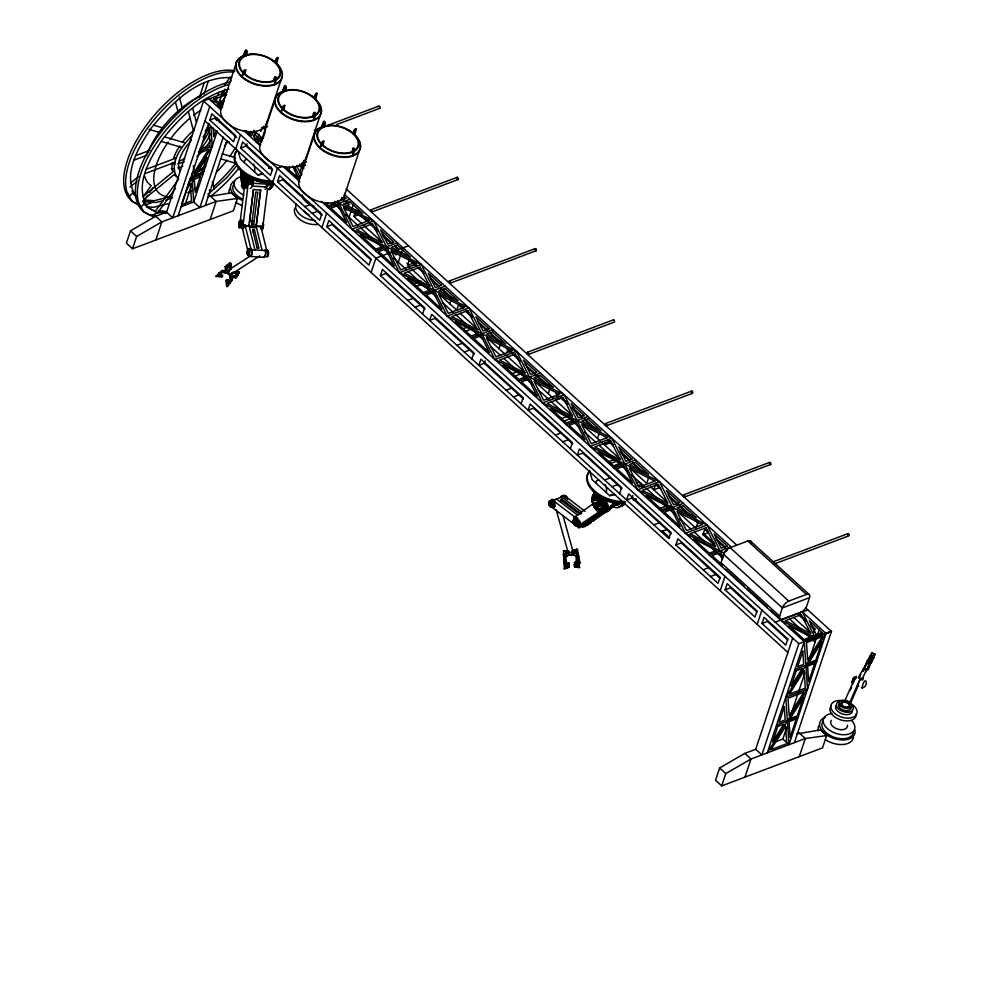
<?xml version="1.0" encoding="UTF-8"?>
<svg xmlns="http://www.w3.org/2000/svg" width="999" height="999" viewBox="0 0 999 999"><rect width="100%" height="100%" fill="white"/><g stroke="black" fill="none" stroke-linecap="round" stroke-linejoin="round"><path stroke-width="1.5" d="M242.058 180.607L242.794 181.818L244.493 181.069L243.993 176.011L242.607 174.276L241.77 175.462L242.058 180.607L243.207 181.843L244.093 181.044L243.594 175.986L242.208 174.251M606.58 511.913A11.551 7.43 69.3 0 0 610.839 507.717L607.679 508.903A11.551 7.43 69.3 0 1 597.252 510.826A11.551 7.43 69.3 0 1 592.669 495.217L593.618 494.855L593.93 490.422M241.808 179.545L242.37 174.338M238.998 223.988C239.985 229.97 240.672 219.231 239.285 224.013M249.25 223.014L253.446 189.535L249.151 225.924L243.007 225.512L242.919 223.077A4.483 1.436 -86.2 0 0 240.584 221.503M248.963 225.799L249.063 224.525L249.151 225.924M256.131 226.261L256.219 225M267.545 189.011L262.812 226.823L262.725 224.375A4.483 1.436 -86.2 0 0 262.625 223.326M866.445 669.517L863.586 668.281L858.291 677.747M869.093 664.772L869.105 664.06L867.994 667.382M245.13 182.118L245.18 181.618A9.453 3.009 -86.2 0 0 242.208 172.215L241.82 173.189A7.667 2.448 -86.2 0 0 241.908 182.305A7.667 2.448 -86.2 0 0 244.855 182.792L245.542 181.643A9.453 3.009 -86.2 0 0 244.905 174.375M242.158 170.916L241.746 172.49A9.353 2.985 -86.2 0 0 241.845 183.604A9.353 2.985 -86.2 0 0 245.442 184.203L246.079 181.668A11.139 3.546 -86.2 0 0 245.692 174.488M246.84 175.961A11.476 3.659 -86.2 0 1 246.978 181.718L246.84 183.167L247.315 181.743A11.476 3.659 -86.2 0 0 247.178 175.986M242.682 184.553A10.502 3.347 -86.2 0 0 246.716 185.215L247.565 181.743A12.275 3.921 -86.2 0 0 247.59 177.547M244.268 186.101A10.502 3.347 -86.2 0 0 247.665 185.277L248.514 181.806A12.275 3.921 -86.2 0 0 248.539 177.61M264.36 186.776A9.041 2.885 -86.2 0 0 266.608 185.339L267.183 183.054M271.853 183.354L271.678 185.202L272.402 185.252L272.577 183.391M271.591 186.226L272.302 183.391A13.324 4.246 -86.2 0 1 271.953 185.664A11.551 3.684 -86.2 0 1 268.244 189.51M269.081 188.611A10.577 3.372 -86.2 0 0 271.703 186.938L272.739 183.416M270.542 187.937A9.728 3.097 -86.2 0 0 272.165 186.264L272.864 183.429M273.401 183.466L272.627 184.69M273.614 183.491L272.764 185.989A9.341 2.985 -86.2 0 1 270.442 187.475M853.146 683.703L853.533 682.242M240.135 221.94L244.668 185.652M239.435 226.036L239.76 222.59M240.572 225.687L240.809 223.414A3.047 0.974 -86.2 0 0 239.448 221.828A3.047 0.974 -86.2 0 0 239.048 226.648A3.047 0.974 -86.2 0 0 240.622 225.749L240.996 223.426A3.047 0.974 -86.2 0 0 239.623 221.84A3.047 0.974 -86.2 0 0 239.223 226.661A3.047 0.974 -86.2 0 0 240.796 225.749M243.007 225.512L247.74 187.712M253.734 224.513L257.779 192.208L255.756 192.07L251.711 224.375L253.734 224.513L251.86 223.252M256.306 226.386L260.602 190.01L256.069 226.224L262.812 226.823M263.374 225.487L263.249 226.536L261.176 226.398M244.131 225.275L243.968 226.236A3.721 1.186 -86.2 0 1 242.045 227.335M263.024 226.074L262.862 227.098A2.822 0.899 -86.2 0 1 262.25 228.509M262.25 226.898L262.887 227.635L263.386 226.086M860.901 679.008C860.663 676.598 855.806 689.535 858.441 685.239M268.269 254.358L268.232 252.372M534.94 249.213L536.076 248.763L536.438 250.599L449.912 283.316L448.813 282.305L449.238 281.019L535.427 248.526M597.177 495.317A12.363 7.942 69.3 0 0 594.33 495.467L592.707 496.203L592.295 498.289A10.577 6.806 69.3 0 0 593.868 506.093M598.888 510.889A9.728 6.256 69.3 0 0 605.094 509.752L605.544 506.943A11.501 7.393 69.3 0 0 594.08 496.478L592.794 497.052L592.22 499.1A9.341 6.006 69.3 0 0 596.341 509.702A9.341 6.006 69.3 0 0 603.958 509.802L604.37 507.292A11.126 7.155 69.3 0 0 593.281 497.19M592.969 499.05L592.794 499.912A7.73 4.97 69.3 0 0 596.203 508.691A7.73 4.97 69.3 0 0 602.509 508.766L602.772 507.554A9.528 6.119 69.3 0 0 593.269 498.901L593.818 498.688A9.528 6.119 69.3 0 1 603.321 507.355L603.046 508.566A7.73 4.97 69.3 0 1 598.114 509.478M602.097 507.629L601.348 508.204A6.706 4.308 69.3 0 1 595.879 508.129A6.706 4.308 69.3 0 1 592.919 500.524L593.618 499.862A8.504 5.47 69.3 0 1 602.097 507.592L601.922 507.979A6.706 4.308 69.3 0 1 596.465 507.917M593.344 499.712L593.506 498.838M593.593 499.875L593.506 500.299A6.706 4.308 69.3 0 0 593.868 503.608M769.43 462.999L770.566 462.537L770.941 464.373L684.402 497.09L683.304 496.091L683.728 494.792L769.917 462.3M867.681 668.069L870.629 661.138L870.579 661.837M862.224 678.746L862.349 677.896L861.613 678.845M561.213 501.361L561.713 499.163L578.983 512.312L577.622 512.824L560.364 499.662L561.713 499.163M585.064 511.313L564.772 495.841L552.884 500.324A3.996 2.572 69.3 0 1 554.832 505.631A3.996 2.572 69.3 0 1 551.398 506.843L578.871 527.772L580.057 522.564M582.479 526.411C584.29 529.295 590.796 519.805 588.036 524.8L582.38 526.398L583.229 524.712L601.81 511.55M591.346 520.691L590.759 523.301L578.871 527.772M274.837 62.5L275.424 62.275A2.66 1.261 -47.6 0 1 276.436 63.349L276.236 63.961L278.134 58.254A1.498 0.712 -47.6 0 0 277.435 57.53A1.498 0.712 -47.6 0 0 275.974 59.078L274.837 62.5L276.985 61.676M315.434 99.276L315.509 98.976A2.66 1.261 -47.6 0 0 314.498 97.914L315.06 94.705A1.498 0.712 -47.6 0 1 316.508 93.157A1.498 0.712 -47.6 0 1 317.207 93.894L315.309 99.588M855.756 678.059L855.868 677.185L853.808 681.455M321.528 127.472L321.74 126.861A2.66 1.711 69.3 0 1 323.701 126.498L324.238 126.973L325.374 123.551A1.498 0.962 69.3 0 0 324.775 121.516A1.498 0.962 69.3 0 0 323.426 121.766L321.528 127.472A24.051 14.436 18.4 0 0 329.096 154.071A24.051 14.436 18.4 0 0 360.239 144.568M262.924 226.686L262.213 227.672M263.037 227.422L263.286 226.711M864.747 666.857L867.681 659.927L867.207 661.925M862.724 679.869L863.086 678.196L861.925 679.982M855.881 678.071L856.218 676.286L854.994 678.421A34.453 3.122 -67.7 0 0 853.221 681.892M866.208 664.934L867.956 660.963L867.794 661.925M854.07 678.121C855.306 672.839 849.612 687.287 852.746 681.43M226.935 92.145L203.559 100.961L166.558 212.188L155.694 216.284L130.494 230.856L126.398 243.169L132.555 248.776L233.391 210.764L237.5 198.439L231.343 192.832L207.467 196.766M132.555 248.776L136.651 236.463L161.85 221.89L216.146 201.423L237.5 198.439M153.396 215.522L153.746 214.498L160.052 212.125M199.45 97.14L204.283 82.617M204.046 94.131L208.391 81.069M155.832 240.01L161.85 221.89L153.746 214.498L150.824 215.334A84.178 40.035 -47.6 0 1 149.613 148.764A84.178 40.035 -47.6 0 1 229.82 82.005M209.715 106.581L172.715 217.807L166.558 212.188M215.734 101.773L217.108 97.652L213.561 98.988M217.794 95.592L218.931 92.183M209.815 120.042L211.863 113.886L235.602 135.539L233.554 141.696L209.815 120.042L215.247 117.994L236.751 137.6M178.147 215.759L208.891 123.302M184.902 205.27L194.393 176.748M218.019 105.719L221.216 96.104L225.936 94.318M221.903 94.043L223.039 90.634M236.838 61.364L221.666 106.993A24.051 14.436 18.4 0 0 239.66 129.92A24.051 14.436 18.4 0 0 267.058 121.566M215.647 130.894L213.711 136.738L213.112 128.059M218.731 121.603L220.529 121.741M217.345 130.869L193.706 201.96L180.794 206.818M246.079 55.707L247.215 52.285A1.498 0.962 69.3 0 0 246.616 50.262A1.498 0.962 69.3 0 0 245.255 50.512L243.356 56.206L243.581 55.594A2.66 1.711 69.3 0 1 245.542 55.232L246.079 55.707L244.118 53.934M223.289 137.125L199.862 207.567L193.706 201.96L191.796 173.739L199.588 170.367L205.657 166.021M244.668 73.864L245.804 70.442A1.498 0.712 -47.6 0 0 245.117 69.705A1.498 0.712 -47.6 0 0 243.656 71.254L241.758 76.96L241.97 76.336A2.66 1.261 -47.6 0 1 244.081 74.101L244.668 73.864A21.041 12.637 18.4 0 0 279.146 76.136A21.041 12.637 18.4 0 0 255.444 54.533A21.041 12.637 18.4 0 0 244.668 73.864L242.52 74.675M205.294 205.519L226.773 140.946M210.127 219.53L216.146 201.423L209.99 195.816M235.714 149.001L240.484 134.64M240.597 148.102L242.645 141.945L272.54 169.206L270.492 175.362L240.597 148.102L246.016 146.054L272.49 170.192M246.241 146.254L247.065 143.794M273.426 80.657L274.575 77.235A1.498 0.962 69.3 0 1 275.924 76.985A1.498 0.962 69.3 0 1 276.523 79.008L274.625 84.715L274.825 84.091A2.66 1.711 69.3 0 0 273.963 81.144L273.426 80.657L275.387 82.43M260.702 131.456L261.938 127.76M258.167 140.022L260.477 138.287L258.167 140.022L255.794 138.187M265.971 125.175L281.156 79.558M260.739 142.62L275.924 97.003A24.051 14.436 18.4 0 0 296.94 120.767A24.051 14.436 18.4 0 0 320.816 107.592M265.247 131.581L262.862 138.774L253.734 130.457M318.956 102.972A24.051 14.436 18.4 0 1 310.652 120.717A24.051 14.436 18.4 0 1 279.72 110.789A24.051 14.436 18.4 0 1 282.617 91.309L284.34 86.139A1.498 0.962 69.3 0 1 285.702 85.889A1.498 0.962 69.3 0 1 286.301 87.924L285.152 91.346L283.204 89.56M283.753 109.503L284.89 106.081A1.498 0.712 -47.6 0 0 284.191 105.345A1.498 0.712 -47.6 0 0 282.742 106.893L280.844 112.587L281.056 111.963A2.66 1.261 -47.6 0 1 283.167 109.728L283.753 109.503A21.041 12.637 18.4 0 0 318.219 111.763A21.041 12.637 18.4 0 0 294.53 90.172A21.041 12.637 18.4 0 0 283.753 109.503L281.593 110.315M272.64 182.68L277.422 168.307L282.854 166.259L299.812 181.718M277.522 181.781L279.57 175.612L321.778 214.098L319.73 220.255L277.522 181.781L282.954 179.733L322.015 215.347M312.512 116.284L313.649 112.862A1.498 0.962 69.3 0 1 315.01 112.612A1.498 0.962 69.3 0 1 315.609 114.635L313.711 120.342L313.911 119.718A2.66 1.711 69.3 0 0 313.049 116.771L312.512 116.284L314.473 118.057M301.698 166.696L299.787 172.44L302.073 174.513M302.66 163.824L303.609 160.939M320.229 115.185L305.057 160.802A24.051 14.436 18.4 0 1 273.888 163.624A24.051 14.436 18.4 0 1 262.312 140.547M314.997 132.63L299.825 178.247A24.051 14.436 18.4 0 0 317.819 201.174A24.051 14.436 18.4 0 0 345.229 192.832M320.679 145.941L322.839 145.13L323.976 141.708A1.498 0.712 -47.6 0 0 323.276 140.971A1.498 0.712 -47.6 0 0 321.815 142.52L319.917 148.227L320.13 147.602A24.051 14.436 18.4 0 1 321.703 126.935M321.878 227.572L326.661 213.199M352.997 133.754L354.133 130.332A1.498 0.712 -47.6 0 1 355.594 128.784A1.498 0.712 -47.6 0 1 356.293 129.52L354.395 135.227L354.595 134.603A2.66 1.261 -47.6 0 0 353.584 133.541L355.157 132.942M326.773 226.673L328.821 220.517L371.029 258.991L368.981 265.147L326.773 226.673L332.192 224.625L371.004 260.002M344.143 196.441L359.315 150.812M348.114 206.331L348.926 203.858L346.653 201.786M349.038 217.332L350.949 211.588M351.898 208.716L353.334 204.395M361.9 223.714L353.921 216.433L355.144 212.737M371.128 272.465L375.911 258.092L408.491 245.816M632.854 495.516L632.042 497.977L626.61 500.024L628.658 493.868L670.866 532.355L668.818 538.511L380.394 275.562L382.442 269.405L424.65 307.879L422.602 314.036M397.352 251.224L398.176 248.751L394.755 245.642M398.276 262.225L402.585 249.3M409.815 267.395L407.542 265.322L409.59 259.166M449.75 303.808L450.974 300.112M471.84 358.928L473.888 352.772L431.68 314.298L429.632 320.454L435.064 318.406L474.25 354.133M521.091 403.833L523.139 397.664L480.931 359.19L478.871 365.347L484.303 363.299L485.127 360.839M498.988 348.701L500.636 343.768M506.843 352.647L508.079 348.951L511.5 352.073M548.239 393.594L549.875 388.661M556.493 396.316L557.317 393.843M570.329 448.726L572.377 442.557L530.169 404.083L528.121 410.239L533.553 408.191L572.739 443.918M597.477 438.486L599.113 433.554M605.332 442.432L604.507 444.905L609.939 442.857M619.567 493.618L621.615 487.462L579.408 448.976L577.36 455.132L582.792 453.084L621.977 488.811M640.696 482.529L639.785 485.264L637.35 485.714M648.776 477.222L646.715 483.379L629.495 467.682M655.394 484.865L653.758 489.797L659.19 487.749M675.848 544.93L677.896 538.761L720.104 577.247L718.056 583.404L675.848 544.93L681.281 542.882L720.341 578.483M698.014 522.115L695.966 528.271L677.609 511.538M715.496 546.078L702.996 534.69L705.044 528.533L708.466 531.655M722.402 566.221A6.618 3.147 -47.6 0 1 721.016 562.687L723.751 554.47A6.618 3.147 -47.6 0 1 730.157 547.664L747.826 541.008A6.618 3.147 -47.6 0 1 751.161 542.994M720.204 590.721L724.987 576.348M725.087 589.822L727.147 583.653L757.042 610.913L754.994 617.07L725.087 589.822L730.519 587.774L756.992 611.912M757.142 624.387L761.925 610.014M762.025 623.488L764.073 617.332L787.811 638.973L785.763 645.129L762.025 623.488L767.457 621.44L787.836 640.022M792.694 638.074L755.694 749.3L744.842 753.396L719.642 767.969L715.546 780.281L721.703 785.888L822.539 747.876L826.635 735.564L820.479 729.944L796.428 733.953M721.703 785.888L725.798 773.576L750.998 759.015L805.294 738.536L826.635 735.564M782.704 619.355A6.618 3.147 -47.6 0 1 779.632 616.133L782.367 607.916A6.618 3.147 -47.6 0 1 788.785 601.111L806.443 594.455A6.618 3.147 -47.6 0 1 809.515 597.677L806.792 605.894A6.618 3.147 -47.6 0 1 800.374 612.699M744.967 777.122L750.998 759.015L744.842 753.396M805.469 607.742L831.43 631.405L798.85 643.693L761.85 754.919L755.694 749.3M804.282 641.645L767.282 752.871L807.504 689.06L804.282 641.645L831.43 631.405L794.43 742.632M813.735 632.429L814.959 628.746L810.439 624.612M774.163 742.344L782.854 739.073L786.75 727.322M791.146 714.123L797.976 693.581M798.963 690.646L804.819 673.026M810.189 656.892L819.367 629.283M799.262 756.655L805.294 738.536L799.138 732.929M850.286 703.758L850.211 703.995M869.105 664.06L866.47 663.111L865.146 666.695L868.281 660.177L867.794 662.175M866.021 665.309L866.757 663.099L866.195 663.586M868.131 661.35L869.642 656.83L872.651 658.066L873.626 656.331L870.604 655.094L870.391 655.731M872.926 657.829L871.628 661.725L868.618 660.489L869.904 656.593M868.893 660.252L869.105 659.615M869.505 664.597C863.76 681.218 875.549 652.085 869.842 663.91M872.651 658.066L870.941 663.224L872.115 660.851M873.626 656.331L873.413 656.967L871.403 656.143M852.572 680.531L852.172 682.105L852.622 681.393M868.88 664.947L870.304 661.925M869.729 663.985L870.141 663.136M853.333 679.795L853.795 678.908M253.259 232.43L254.37 229.633L252.585 229.52L257.13 248.114M245.492 182.143L245.217 182.817A7.667 2.448 -86.2 0 1 242.27 182.33A7.667 2.448 -86.2 0 1 242.183 173.214M247.178 183.179L246.616 184.565A9.69 3.097 -86.2 0 1 242.882 183.941M265.022 189.398A11.551 3.684 -86.2 0 0 267.769 185.389L271.953 185.664A7.73 2.46 -86.2 0 0 272.552 184.665L272.839 183.966M852.796 679.957L853.708 677.984M853.109 680.619L853.471 679.757M859.177 678.383L860.813 674.487M862.624 678.271L866.645 669.168L863.86 667.869L862.699 671.091L864.709 667.507M224.525 146.816L227.198 140.684M254.57 135.727L256.368 131.593L253.496 132.68M850.249 690.259L850.711 689.223M866.583 663.498L865.921 664.934M282.617 91.309L282.655 91.221A2.66 1.711 69.3 0 1 284.628 90.859L285.152 91.346M873.576 658.241L874.375 656.48L871.153 662.587M850.436 703.508L857.966 686.113M851.16 688.211L851.623 687.237M853.221 681.892L846.59 696.865A8.254 0.749 -67.7 0 1 845.154 700.324L849.874 702.26A8.317 0.749 -67.7 0 0 851.086 699.375L857.941 683.828A34.453 3.122 -67.7 0 1 859.714 680.356L860.938 678.221M378.658 106.431L379.932 106.456L379.97 108.217L336.688 124.55M613.149 320.217L614.422 320.229L614.46 322.003L528.084 354.57L527.085 353.858L527.41 352.272L613.598 319.78M592.757 501.186A9.341 6.006 69.3 0 1 592.719 498.913L592.532 497.552L593.781 497.002A11.126 7.155 69.3 0 1 604.87 507.105L604.445 509.615A9.341 6.006 69.3 0 1 600.187 511.338M593.643 496.64A11.501 7.393 69.3 0 1 605.119 507.092L604.67 509.902A9.728 6.256 69.3 0 1 596.74 509.815A9.728 6.256 69.3 0 1 592.457 498.776M593.793 495.679A12.363 7.942 69.3 0 1 606.106 506.905L605.581 510.402A10.577 6.806 69.3 0 1 595.267 508.404M602.959 499.138A12.363 7.942 69.3 0 1 606.655 506.705L606.118 510.202A10.577 6.806 69.3 0 1 601.298 512.15M620.204 502.435L619.617 503.596A9.041 5.807 69.3 0 1 615.496 505.269M582.692 526.76L583.541 525.074L588.886 523.114M253.209 178.009L249.95 184.216A13.324 4.246 -86.2 0 0 250.187 177.347M254.208 179.358L251.598 184.328A13.324 4.246 -86.2 0 0 251.798 182.018M271.029 181.83L269.043 185.477A13.324 4.246 -86.2 0 0 269.33 180.856M270.692 185.589L273.326 180.732M871.84 653.121L869.43 657.467L872.651 658.666L875.112 654.258L871.84 653.121L875.112 654.258M869.63 657.429L872.09 653.021M864.847 666.907L865.646 665.471M868.893 659.652L871.353 655.244M868.618 660.489L870.554 657.005M872.439 658.703L874.862 654.357M865.609 672.29L868.281 667.494M219.318 106.269L226.336 95.117M205.145 131.269L209.565 124.263M220.105 107.542L224.188 101.074M203.072 137.1L208.803 127.997L209.99 145.379L199.862 149.201M188.287 184.278L212.2 146.341L210.901 127.135L206.781 128.696M186.501 189.648L190.31 183.616L191.483 200.999L181.468 204.77L190.285 178.297L199.238 174.35L204.196 170.829M828.745 632.454L826.023 633.466L788.998 744.68L785.788 697.252L825.998 633.453L831.43 631.405M232.804 276.948L232.068 277.71L236.114 277.809L237.737 275.362L236.263 275.262L237.75 275.562L239.385 271.803L236.301 271.591L235.464 272.627M143.169 196.703L151.261 185.589M224.837 84.565L230.232 77.16M147.802 195.067L144.206 200L154.108 200.724L165.984 197.765M149.6 192.595L153.197 187.662M222.278 92.807L224.975 89.111M229.47 82.929L231.268 80.457M155.045 211.638L178.646 179.246M157.879 212.475L175.374 188.461M228.696 283.304L231.081 280.045L230.944 273.851L231.78 273.913L232.28 280.132L227.447 286.476L226.611 286.426L226.136 280.507L226.86 279.745L227.997 279.82L228.059 283.554L227.223 283.504C229.183 278.971 228.721 285.664 228.808 281.855M226.611 286.426L228.896 283.316M191.471 140.047L186.476 146.066A30.057 14.298 -47.6 0 0 178.896 168.881L180.17 171.254M237.225 165.135L227.01 177.435L207.854 194.38M614.972 501.723L608.641 508.541A13.324 8.566 69.3 0 0 605.581 499.95M609.889 508.079L615.159 502.385M576.473 518.094L573.289 519.592A3.696 2.373 69.3 0 0 573.651 524.2A3.696 2.373 69.3 0 0 577.047 525.661L578.621 525.062M574.637 519.517L573.551 520.342A2.822 1.811 69.3 0 0 573.826 523.863A2.822 1.811 69.3 0 0 576.423 524.975L576.66 524.887A2.922 1.873 69.3 0 0 577.197 521.903A2.922 1.873 69.3 0 0 574.999 519.517L574.762 519.605A2.922 1.873 69.3 0 1 576.96 522.002A2.922 1.873 69.3 0 1 576.423 524.975M575.911 518.106L574.862 519.005A3.696 2.373 69.3 0 0 574.55 519.667M227.297 266.358C227.685 262.412 226.81 269.305 228.883 264.698C227.597 269.168 231.593 264.86 229.008 267.045M226.386 270.729L226.024 268.019L227.61 266.371M220.429 273.289L218.968 273.189L215.984 276.386L222.078 272.627L228.421 271.953L228.371 271.129L225.237 270.717M226.224 270.717L227.123 269.967L226.86 268.082L228.746 266.446M224.4 271.591L226.124 269.892L225.387 270.654L222.115 270.517L218.968 273.189M218.843 274.937L222.602 275.025L221.928 276.91L218.893 275.761L220.479 274.275M220.042 276.785L220.767 275.886M224.425 272.777L225.262 271.753M231.306 266.296L230.17 267.158L231.306 266.296L231.131 263.199L229.695 263.099L227.273 264.86M224.413 272.627L227.572 272.827L228.371 271.129M227.572 272.827L228.421 271.953M228.609 281.843L230.195 280.195L230.107 274.725L230.944 273.851M230.944 274.787L231.78 273.913M227.36 282.455C229.071 280.519 226.086 284.24 227.26 280.582L227.997 279.82M230.07 277.822L230.919 276.948M230.27 277.834L231.119 276.96M226.236 282.38L227.123 281.631L227.447 286.476M232.005 276.586L232.742 275.824L230.856 275.699M231.106 277.922L232.118 277.06M235.477 273.451L236.313 272.577L233.192 272.377L232.355 273.251L237.862 273.813L234.678 276.91L230.919 276.823M235.477 273.664L236.313 272.577M234.678 276.91L236.214 274.275M228.059 283.554L229.645 281.905L229.733 283.366M192.033 135.602C182.23 145.817 168.819 162.025 176.623 176.686L178.084 177.547M129.346 196.191L133.654 192.158M141.071 206.88L145.367 202.847M130.332 183.229L138.486 176.536M129.97 187.175L136.95 181.443M142.845 196.653L174.288 170.841M143.644 199.65L175.087 173.826M225.262 271.903L222.178 271.703L219.006 274.013M225.387 270.654L225.175 266.633L227.585 264.872M188.324 192.994L190.722 191.284M211.363 195.629L213.112 194.38A84.178 40.035 -47.6 0 0 239.498 167.283M577.197 517.707A4.483 2.885 69.3 0 0 576.386 517.42L573.738 517.532L592.345 504.358M575.674 517.432L574.999 517.907A4.396 2.822 69.3 0 0 573.913 520.229M574.725 520.529L573.826 521.178A1.861 1.199 69.3 0 0 574 523.501A1.861 1.199 69.3 0 0 575.724 524.238L575.998 524.125A1.961 1.261 69.3 0 0 576.361 522.127A1.961 1.261 69.3 0 0 574.875 520.529L574.612 520.629A1.961 1.261 69.3 0 1 576.086 522.227A1.961 1.261 69.3 0 1 575.724 524.238M574.7 517.782L575.474 517.769A4.483 2.885 69.3 0 1 578.858 521.441A4.483 2.885 69.3 0 1 578.021 526.023L601.873 509.877M584.265 523.439L600.374 512.037M602.397 511.775L585.988 523.389L602.085 512.624M588.386 522.127L603.521 512.137M588.648 522.664L593.306 520.904L606.955 511.251M609.44 509.49L614.41 505.969M229.246 269.58L250.2 256.094M232.33 273.589L259.84 255.881M167.932 197.278L170.092 196.216M172.652 197.69L165.747 200.087M870.554 660.863L870.179 659.565L869.63 660.601M371.079 209.753L370.654 211.039L371.753 212.05L457.942 179.558L458.366 178.272L457.267 177.26L371.079 209.753L372.177 210.764L371.753 212.05M457.267 177.26L456.78 178.247M449.912 283.316L450.349 282.018L449.238 281.019M528.084 354.57L528.508 353.284L527.41 352.272M605.569 423.539L605.144 424.825L606.243 425.836L692.432 393.344L692.856 392.045L691.758 391.046L605.569 423.539L606.668 424.538L606.243 425.836M691.758 391.046L691.271 392.033M684.402 497.09L684.839 495.804L683.728 494.792M848.089 533.566C846.153 536.7 851.523 535.464 848.089 533.566L773.388 561.725M226.673 94.518L213.649 99.425L223.014 104.183M215.384 119.031L217.794 118.119M216.421 120.429L218.943 119.48M135.514 155.719L149.875 150.312M134.066 160.077L146.99 155.207M313.923 98.127L316.071 97.315M146.316 169.281L176.486 157.904M198.626 151.461L212.2 146.341M198.489 153.309L208.629 149.488L193.881 172.864L193.394 165.622M144.867 173.626L175.037 162.263M226.211 142.969L229.083 141.883M263.561 137.475L257.767 139.648L253.696 131.543M251.174 131.481L256.631 142.345L262.425 140.172M314.46 130.37L321.641 127.66M324.513 126.573L379.096 105.994M190.047 179.021L202.959 174.151M148.327 201.436L150.849 200.487L152.81 202.26L145.23 205.12M268.656 168.319L271.553 167.22M238.224 151.648L240.372 158.966L257.954 175L262.163 173.414M304.782 206.631L310.214 204.583M340.097 200.712L346.116 198.439L343.906 196.428M335.389 203.022L328.234 205.719L324.862 202.647M312.175 213.361L317.595 211.313M328.084 207.505L349.812 199.313M353.921 216.433L359.34 214.385M337.587 200.687L351.91 229.221L373.626 221.029L399.55 272.652L468.918 307.892L494.83 359.515L564.198 394.767L590.122 446.391L659.477 481.63L685.401 533.254L724.238 552.996M375.736 250.936L397.452 242.745M380.394 275.562L385.826 273.514L425.012 309.24M407.542 265.322L412.974 263.274M399.55 272.652L421.266 264.46L447.19 316.084L516.558 351.336L542.482 402.959L611.838 438.199L637.762 489.822L707.117 525.062L723.488 557.667M413.898 283.828L421.066 281.119M416.583 286.276L423.751 283.579M407.654 300.412L413.074 298.364M423.376 294.368L445.092 286.176M415.035 307.143L420.467 305.095M447.19 316.084L468.918 307.892M463.149 328.721L470.304 326.024M465.834 331.168L472.989 328.471M471.016 337.799L492.732 329.62M456.893 345.304L462.325 343.256M464.285 352.035L469.705 349.987M494.83 359.515L516.558 351.336M512.387 373.614L519.542 370.916M515.072 376.061L522.24 373.364M518.656 381.243L540.372 373.052M506.131 390.197L511.563 388.149M513.523 396.928L518.956 394.892M542.482 402.959L564.198 394.767M561.625 418.506L568.793 415.809M564.323 420.954L571.478 418.256M566.296 424.675L588.011 416.483M555.382 435.089L560.814 433.042M562.762 441.833L568.194 439.785M590.122 446.391L611.838 438.199M607.355 462.175L614.597 459.44M610.876 463.399L618.031 460.701M613.561 465.846L620.716 463.149M613.935 468.106L635.664 459.915M604.62 479.982L610.052 477.947M551.685 501.173L553.721 500.399A3.459 2.223 69.3 0 0 550.998 500.786M550.162 506.331L550.549 506.193A2.685 1.723 69.3 0 0 552.897 505.182A2.685 1.723 69.3 0 0 551.223 501.598A2.685 1.723 69.3 0 0 549.175 503.234M612.012 486.725L617.444 484.677M636.326 482.979L639.21 481.893M589.959 472.327L592.107 479.632L609.702 495.666L613.898 494.08M637.762 489.822L659.477 481.63M581.555 513.511L577.497 515.034L556.431 498.988M573.738 517.532L576.198 516.608M573.763 519.093L575.337 518.506M573.938 519.93L573.788 520.254A2.822 1.811 69.3 0 0 574.063 523.776A2.822 1.811 69.3 0 0 576.66 524.887M610.401 506.131L618.793 502.959M625.349 502.247L622.04 503.496A11.551 7.43 69.3 0 1 613.661 506.88M602.434 512.687L604.57 511.888M578.021 526.023L588.461 522.277M589.535 521.69L591.858 520.816M578.296 526.573L588.561 522.752M660.114 508.291L667.282 505.594M662.799 510.751L669.967 508.041M661.575 511.538L683.304 503.346M563.911 557.892L563.511 550.811L566.695 550.911L566.82 553.471M568.818 551.411L563.511 550.811M563.374 554.158L568.856 552.509L569.143 555.019L565.084 556.618L565.609 561.338L564.385 561.738L564.622 568.831L563.374 554.158L568.856 552.509M576.56 549.25L571.94 551.048L577.434 549.413L578.796 556.431L577.684 556.855L576.56 549.25L577.434 549.413M564.323 553.421L566.158 553.708M578.945 567.619L577.634 560.464L576.373 560.489L575.849 555.781L574.1 555.444L574.05 552.859L574.325 555.357L572.052 554.92L571.778 552.41L577.197 552.971L579.57 567.382L578.945 567.619L574.5 566.833L574.25 564.647L577.747 564.897L577.484 562.537M566.158 555.794C565.859 549.288 564.76 559.028 568.531 554.895L569.143 555.019M574.912 550.274L575.199 552.784L577.147 552.135M572.052 554.92L572.464 552.185M571.778 552.41L577.197 552.971M653.87 524.887L659.29 522.839M564.972 558.104L565.496 562.824L569.005 563.074L569.243 565.247L566.72 565.359L566.97 567.544L569.218 567.157L568.968 564.972L565.409 565.921L564.885 561.201M567.02 565.309L566.87 563.086L567.12 565.272M566.77 563.124L569.005 563.074M576.373 560.489L577.634 560.464M574.737 564.66L574.5 562.487L577.447 561.426M565.409 565.921L568.968 564.972M575.312 562.649L576.748 562.1L576.985 564.285L575.561 564.822L575.312 562.649L574.5 562.487M661.251 531.618L666.683 529.57M564.01 568.718L566.058 567.944M564.622 568.831L569.218 567.157M576.985 564.285L579.944 563.111L578.796 556.431M574.25 564.647L577.747 564.897M574.5 566.833L575.399 566.483L575.162 564.31M575.986 567.057L575.749 564.872M685.401 533.254L707.117 525.062M702.996 534.69L708.428 532.642L704.807 529.333M709.215 554.969L730.943 546.79L344.293 194.281M724.737 551.386L727.147 550.486M703.109 569.78L708.541 567.732M710.501 576.51L715.921 574.462M774.063 564.023L848.763 535.864M809.515 597.677L782.367 607.916L723.751 554.47M802.322 611.638L781.018 619.667L770.679 610.227M775.249 622.177L807.829 609.889M805.431 638.948L821.34 632.941M795.029 669.442L816.757 661.263M785.788 697.252L807.504 689.06M776.535 725.062L798.251 716.87M582.38 526.398L588.036 524.8M322.839 145.13L322.24 145.355A2.66 1.261 -47.6 0 0 320.13 147.602A24.051 14.436 18.4 0 0 352.972 155.444A24.051 14.436 18.4 0 0 354.57 134.69M228.971 89.161C201.336 96.029 179.82 117.32 162.7 139.073C150.275 158.179 133.416 185.077 147.777 207.305L156.244 212.362L166.708 213.112M162.974 200.774L156.069 202.497L144.53 201.673M168.369 203.621L153.484 207.33L146.441 206.818M257.954 175L262.837 174.101M609.702 495.666L614.585 494.767M574.338 518.693L574.9 518.681A3.784 2.435 69.3 0 1 577.747 521.79A3.784 2.435 69.3 0 1 577.047 525.661M379.782 108.292L379.133 108.067M457.942 179.558L457.305 179.321M536.101 250.824L535.277 250.362M692.432 393.344L691.795 393.107M770.591 464.597L769.767 464.148M577.459 560.089L578.508 560.139M241.97 174.301L243.007 174.4M273.276 183.529L273.901 183.928A6.706 2.135 -86.2 0 1 272.24 184.99M245.954 182.942L246.753 182.992L246.266 184.54A9.69 3.097 -86.2 0 1 242.545 183.916M267.083 184.191L252.297 183.217L252.41 182.08A10.827 3.447 -86.2 0 0 252.472 180.207M247.402 183.566L248.351 183.629M243.356 185.414A11.551 3.684 -86.2 0 0 248.639 184.128L252.997 184.415A13.324 4.246 -86.2 0 0 253.284 179.795M251.798 186.026L265.11 186.9M253.446 189.535L260.851 190.172M250.974 220.642L253.821 220.829M263.099 225.474L263.461 225.275A1.961 0.624 -86.2 0 0 263.212 224.151M242.819 225.387L262.625 226.698M257.143 248.064L258.928 248.177L254.37 229.633M249.313 249.538A3.996 1.274 -86.2 0 1 251.111 249.675L266.795 250.699L260.614 225.624M249.525 249.937L251.736 250.075M265.409 250.986L268.094 251.174M248.202 251.174C248.901 256.031 247.402 251.498 247.477 251.124C247.003 256.606 248.401 250.874 248.564 251.199M250.524 256.468L264.198 257.367M225.175 266.633L226.011 266.683M226.024 268.019L226.86 268.082M236.326 272.789L239.448 272.989M225.287 272.515L226.486 272.602M218.956 272.989L220.417 273.089M234.628 276.086L232.742 275.824M220.779 276.024L222.665 276.149M215.984 276.386L220.042 276.648M231.081 280.045L232.28 280.132M226.136 280.507L227.26 280.582M227.123 281.631L226.86 279.745M231.668 77.61C197.765 75.899 170.779 104.008 150.974 128.384C138.561 147.49 121.691 174.388 136.051 196.616M158.429 210.876L165.834 211.413M242.794 181.818L243.656 181.918M566.583 553.446L566.745 555.919M564.697 557.592L565.759 557.804L566.133 562.587M564.535 557.654L565.759 557.804L565.496 555.444M579.944 563.111L578.821 560.302M565.609 561.338L566.021 566.033M564.385 561.738L564.248 554.32M565.496 562.824L566.87 563.086M576.623 566.808L579.57 567.382M153.834 125.262L162.75 127.884M149.038 129.37L159.44 132.43M164.535 136.851L185.352 142.969M222.14 153.796L235.514 157.73M161.226 141.396L182.043 147.515M220.317 158.766L236.676 163.574M857.929 685.789L858.653 686.088M222.864 105.969L208.991 98.913L220.816 109.703M263.087 126.411L265.859 127.822M222.615 107.268L217.245 104.533L221.728 108.616M261.651 127.535L265.659 129.57M301.461 163.274L305.582 165.372M256.631 142.345L260.789 144.468M299.638 164.198L303.796 166.321M298.589 165.534L303.933 168.244M334.79 201.298L373.626 221.029M351.91 229.221L421.266 264.46M136.526 196.279L134.103 194.842L132.03 191.009M139.748 205.657L131.93 200.999L126.748 191.383A84.178 40.035 -47.6 0 1 159.191 113.699A84.178 40.035 -47.6 0 1 233.878 72.178M291.621 173.252L299.188 178.259M561.838 496.94L581.668 512.05M552.884 500.324L575.574 517.619M256.718 136.176L260.264 138.923M599.637 509.253L601.66 511.013M322.29 125.187L324.238 126.973M353.546 153.696L351.598 151.91A21.041 12.637 18.4 0 1 318.144 138.524A21.041 12.637 18.4 0 1 343.007 127.835A21.041 12.637 18.4 0 1 352.859 151.373M750.686 541.208L809.315 594.655M747.826 541.008L806.443 594.455M346.191 189.011L736.151 544.542M826.223 633.653L802.397 611.937L815.059 637.587L780.681 620.129L779.32 617.407M730.157 547.664L788.785 601.111M265.347 124.813L267.557 126.823M304.183 160.215L306.393 162.225M342.083 197.627L344.368 199.7M355.969 210.277L358.241 212.362M363.948 217.557L376.498 228.996M382.205 234.203L392.47 243.556M410.726 260.202L416.433 265.409M418.718 267.482L423.276 271.641M430.119 277.884L439.248 286.201M442.669 289.323L451.798 297.64M463.399 308.216L458.828 304.058L456.78 310.214L439.023 294.018M465.671 310.302L471.378 315.497M478.221 321.74L487.35 330.057M489.635 332.143L501.036 342.545M513.773 354.158L518.344 358.316M525.187 364.548L535.452 373.913M537.737 375.999L549.138 386.388M560.739 396.965L566.445 402.172M572.152 407.367L582.417 416.733M584.702 418.806L596.103 429.208M608.841 440.821L613.411 444.98M620.254 451.223L629.382 459.54M632.804 462.662L643.069 472.028M655.806 483.641L660.364 487.799M668.356 495.079L690.022 514.835M715.309 537.887L725.586 547.252M799.138 614.31L804.794 619.467M341.458 198.077L343.506 199.95M345.804 202.035L348.951 204.907M360.477 215.422L367.295 221.628M370.691 224.738L377.51 230.944M383.179 236.114L391.121 243.356M394.53 246.466L397.927 249.563M409.34 259.965L415.222 265.334M417.482 267.382L424.238 273.551M430.994 279.708L438.886 286.9M441.071 288.886L450.636 297.615M458.591 304.857L462.212 308.167M465.596 311.251L472.352 317.42M479.108 323.576L485.876 329.745M489.248 332.817L496.64 339.56M506.693 348.726L510.102 351.823M512.587 354.096L520.467 361.276M527.235 367.445L545.879 384.453M555.931 393.618L558.204 395.691M567.457 404.12L560.701 397.964L555.269 400L572.302 415.534M573.089 409.253L582.105 417.47M584.365 419.53L593.019 427.422M607.454 440.584L613.324 445.929M621.203 453.121L630.219 461.338M632.479 463.399L641.208 471.353M655.556 484.44L661.438 489.797M669.33 496.99L677.21 504.183M679.47 506.231L688.336 514.323M694.692 520.117L697.939 523.076M716.32 539.835L725.324 548.051M799.088 615.297L805.806 621.415M811.4 626.523L814.772 629.582M406.918 263.112L409.203 265.185M703.184 533.216L714.635 543.656M343.644 207.068L346.878 210.027M364.185 225.799L382.43 242.432M391.558 250.761L396.128 254.92M412.088 269.468L430.257 286.039M460.189 313.324L478.359 329.895M487.212 337.949L505.019 354.195M507.167 356.144L525.337 372.714M534.34 380.931L553.259 398.176M582.529 424.862L600.486 441.233M602.497 443.069L620.416 459.403M650.736 487.05L667.382 502.222M793.693 617.382L810.651 632.842M332.679 202.422L341.283 210.265M345.704 214.298L358.166 225.662M360.452 227.747L371.878 238.162M376.473 242.345L382.205 247.577M384.503 249.675L389.098 253.858M393.681 258.042L406.268 269.518M408.554 271.603L419.98 282.018M423.364 285.102L435.676 296.316M442.382 302.447L453.583 312.65M455.819 314.685L467.008 324.887M470.367 327.947L477.085 334.078M479.32 336.114L482.679 339.173M490.509 346.316L500.586 355.507M503.946 358.566L514.01 367.744M519.605 372.852L531.918 384.066M537.512 389.173L548.713 399.375M550.948 401.411L561.013 410.601M566.608 415.696L572.215 420.804M574.45 422.839L580.044 427.947M584.515 432.03L595.716 442.232M599.075 445.292L628.171 471.815M631.38 474.75L644.043 486.288M646.316 488.361L657.679 498.726M661.013 501.76L667.344 507.529M669.58 509.565L675.174 514.672M679.645 518.756L691.096 529.195M694.542 532.33L704.844 541.72M710.564 546.94L722.027 557.38M789.984 619.355L801.385 629.745M804.807 632.854L810.514 638.049M812.786 640.134L815.072 642.207M721.016 562.687L779.632 616.133M245.729 130.507L251.336 135.614L249.363 131.693M285.514 166.783L298.976 179.058L292.407 165.959M722.14 564.847L712.05 555.644L719.205 552.947L722.489 559.49M748.026 588.436L750.274 590.484M725.848 569.355L744.243 586.126M747.689 589.273L767.232 607.092M243.918 130.757L260.027 145.454M321.278 201.298L804.507 641.845M203.559 100.961L798.85 643.693M484.303 363.299L523.488 399.026M632.042 497.977L671.228 533.703M662.25 530.869L669.842 537.799M204.932 120.941L787.924 652.447M782.854 739.073L787.974 743.743M162.575 211.176L164.535 212.949M152.135 215.434L154.083 217.22L143.656 211.688L138.474 202.073A84.178 40.035 -47.6 0 1 162.313 134.728A84.178 40.035 -47.6 0 1 228.771 84.54M130.494 230.856L136.651 236.463M719.642 767.969L725.798 773.576M583.541 525.074L582.954 524.175M239.598 226.024L239.248 224.463M593.306 520.904L593.031 520.367A4.483 2.885 69.3 0 0 593.593 519.792M296.591 165.522L301.336 174.975M294.717 166.771L300.175 177.635M562.974 515.422L573.026 551.46M556.243 509.977L567.981 552.01M192.62 108.067L196.441 122.353M212.35 181.793L214.36 189.286M188.336 111.588L193.544 131.056M209.315 189.947L210.077 192.795M179.333 97.065L182.467 108.779M175.437 102.048L178.184 112.3M262.113 250.399L256.531 227.772L249.4 227.297L254.982 249.925M244.93 224.6L251.111 249.675M242.033 227.16L248.202 252.235M576.098 553.384L577.41 560.539M601.51 507.804L601.523 507.854A8.504 5.47 69.3 0 0 593.031 500.074M576.598 560.402L577.122 565.134M575.062 550.312L575.349 552.809M572.127 551.011A2.547 0.774 -5.2 0 1 572.452 552.072L572.689 554.67M568.144 563.399L568.394 565.571M567.544 565.521L567.794 567.694L567.444 565.496M565.884 551.211L566.033 553.758M237.675 274.375L236.114 277.809M231.006 266.283L231.181 269.38M231.268 277.934L231.393 280.269M230.332 264.797L230.457 267.17M230.17 266.184L230.344 269.255A2.547 2.235 41.6 0 0 228.384 271.478A2.547 2.235 41.6 0 0 230.781 273.938A2.547 2.235 41.6 0 0 233.192 272.103M229.695 263.099L229.857 266.171M230.12 276.461L230.182 277.585M229.333 267.058L229.495 270.205A2.547 2.235 41.6 0 0 227.647 271.478M222.115 270.517L222.178 271.703M221.865 275.786L221.928 276.91M263.411 225.499L263.374 224.663A3.784 1.211 -86.2 0 0 263.124 223.027M236.338 162.313A78.159 37.175 -47.6 0 1 213.811 186.501M154.296 210.577A78.159 37.175 -47.6 0 1 142.595 200.861M137.587 204.146A84.178 40.035 -47.6 0 1 146.154 125.574A84.178 40.035 -47.6 0 1 234.852 70.917M235.414 147.652A60.002 28.546 -47.6 0 1 229.708 156.493M226.948 160.19A60.002 28.546 -47.6 0 1 216.608 171.953M196.741 187.924A60.002 28.546 -47.6 0 1 194.368 189.335M191.895 190.709A60.002 28.546 -47.6 0 1 187.987 192.632M171.428 196.978A60.002 28.546 -47.6 0 1 168.194 142.07M169.98 139.573A60.002 28.546 -47.6 0 1 190.172 118.019M193.694 115.197A60.002 28.546 -47.6 0 1 200.849 110.14M220.155 101.361A60.002 28.546 -47.6 0 1 223.139 100.749M204.433 167.482A36.076 17.158 -47.6 0 1 198.476 171.828M178.584 177.235A36.076 17.158 -47.6 0 1 174.675 174.9M172.452 170.779A36.076 17.158 -47.6 0 1 172.427 162.562M173.539 158.404A36.076 17.158 -47.6 0 1 179.808 145.916M182.342 142.358A36.076 17.158 -47.6 0 1 194.355 129.82M241.721 200.175A18.344 11.014 18.4 0 1 233.953 181.231M242.42 205.644A18.344 11.014 18.4 0 1 236.151 202.472M229.158 193.569A18.344 11.014 18.4 0 1 230.195 187.937M854.919 729.932A18.344 11.014 18.4 0 1 831.593 737.612A18.344 11.014 18.4 0 1 825.149 717.27M853.483 737.487A18.344 11.014 18.4 0 1 825.299 739.585M818.293 730.681A18.344 11.014 18.4 0 1 819.33 725.049M150.612 185.227A60.002 28.546 -47.6 0 1 144.668 176.036M147.59 153.222A60.002 28.546 -47.6 0 1 201.024 95.779M222.04 91.708A60.002 28.546 -47.6 0 1 225.949 92.807M210.814 139.947A36.076 17.158 -47.6 0 1 205.856 147.103M201.461 152.21A36.076 17.158 -47.6 0 1 196.99 156.581M182.792 166.171A36.076 17.158 -47.6 0 1 177.872 167.982M174.138 168.706A36.076 17.158 -47.6 0 1 171.316 168.769M259.24 134.216A84.178 40.035 -47.6 0 1 256.855 139.598M209.216 129.845A30.057 14.298 -47.6 0 1 202.535 142.333M184.728 158.579A30.057 14.298 -47.6 0 1 180.082 160.777M210.265 134.053A30.057 14.298 -47.6 0 1 200.374 149.176M184.328 161.588A30.057 14.298 -47.6 0 1 177.972 163.699M175.125 163.961A30.057 14.298 -47.6 0 1 172.278 163.561M595.629 482.842A8.117 5.22 69.3 0 1 598.626 479.895M605.319 484.727A8.117 5.22 69.3 0 1 606.181 492.457M276.623 95.929A24.051 14.436 18.4 0 1 282.442 91.846M310.864 95.592A24.051 14.436 18.4 0 1 313.299 97.253M306.144 157.193A24.051 14.436 18.4 0 1 305.594 159.665M273.888 81.069A21.741 13.062 18.4 0 1 239.323 67.233A21.741 13.062 18.4 0 1 265.01 56.194A21.741 13.062 18.4 0 1 275.187 80.507M282.242 75.949A24.051 14.436 18.4 0 1 249.975 82.368A24.051 14.436 18.4 0 1 241.92 56.831M277.21 64.91A24.051 14.436 18.4 0 1 279.695 67.87M280.719 68.694A24.051 14.436 18.4 0 1 257.03 84.353A24.051 14.436 18.4 0 1 239.61 57.842M240.784 57.018A24.051 14.436 18.4 0 1 243.544 55.669M249.9 54.346A24.051 14.436 18.4 0 1 254.258 54.333M271.778 59.965A24.051 14.436 18.4 0 1 274.226 61.626M276.411 63.424A24.051 14.436 18.4 0 1 279.87 67.345M352.048 152.323A21.741 13.062 18.4 0 1 317.495 138.499A21.741 13.062 18.4 0 1 343.181 127.447A21.741 13.062 18.4 0 1 353.359 151.773M357.854 139.136A24.051 14.436 18.4 0 1 359.902 143.219M324.088 126.211A24.051 14.436 18.4 0 1 326.698 125.737M347.277 129.733A24.051 14.436 18.4 0 1 349.937 131.219M636.301 499.175A28.372 17.033 18.4 0 1 633.978 500.462M625.511 502.547A28.372 17.033 18.4 0 1 594.243 492.145A28.372 17.033 18.4 0 1 589.959 471.004M635.576 498.701A28.372 17.033 18.4 0 1 633.079 499.837M624.562 501.473A28.372 17.033 18.4 0 1 595.804 491.995A28.372 17.033 18.4 0 1 588.498 472.302M641.458 484.79A28.372 17.033 18.4 0 1 641.995 487.175M625.049 502.247A22.665 13.611 18.4 0 1 592.832 489.51M624.862 502.809A22.665 13.611 18.4 0 1 591.97 488.786M593.618 494.855A13.324 8.566 69.3 0 1 596.453 493.918M624.338 504.283A11.551 7.43 69.3 0 1 619.068 506.418M592.669 495.217A13.324 8.566 69.3 0 1 597.065 494.405M604.62 500.312A13.324 8.566 69.3 0 1 607.679 508.903M599.375 511.438A10.577 6.806 69.3 0 1 597.502 510.089M592.882 500.649A10.577 6.806 69.3 0 1 592.832 498.089M596.753 508.491A7.73 4.97 69.3 0 1 595.516 507.105M593.768 503.521A7.73 4.97 69.3 0 1 593.369 501.585M596.84 509.515A9.341 6.006 69.3 0 1 595.342 507.842M594.118 505.806A9.341 6.006 69.3 0 1 593.231 503.533M598.888 506.955A2.498 1.598 69.3 0 1 596.203 505.044M596.053 503.821A2.498 1.598 69.3 0 1 597.964 502.509M598.963 506.318A2.073 1.336 69.3 0 1 596.465 504.994M596.353 503.971A2.073 1.336 69.3 0 1 597.926 502.884M624.462 503.209A10.502 6.756 69.3 0 1 623.139 504.507M572.452 552.072A2.547 0.774 -5.2 0 1 568.881 552.459A2.547 0.774 -5.2 0 1 568.556 551.398M573.039 554.47A2.547 0.774 -5.2 0 1 568.668 554.957A2.148 0.649 -5.2 0 0 570.404 555.382A2.148 0.649 -5.2 0 0 572.714 554.82M572.689 554.457A2.148 0.649 -5.2 0 1 568.98 554.87M564.772 495.841A3.996 2.572 69.3 0 1 566.458 498.251M560.764 497.277A3.996 2.572 69.3 0 1 561.038 496.503M561.488 495.916A3.996 2.572 69.3 0 1 565.434 497.527M555.044 506.63A3.996 2.572 69.3 0 1 552.347 506.493M550.387 501.173A3.996 2.572 69.3 0 1 555.069 501.436M565.184 496.953A1.598 1.024 69.3 0 1 565.746 496.99M566.033 497.152A1.598 1.024 69.3 0 1 566.708 498.114A2.747 1.761 69.3 0 0 565.134 496.166M554.782 506.181A3.459 2.223 69.3 0 1 552.447 506.056M554.308 500.961A3.459 2.223 69.3 0 1 554.807 501.673M563.024 496.228A3.484 2.235 69.3 0 1 565.459 495.641A3.484 2.235 69.3 0 1 567.469 498.813M564.522 495.979A2.747 1.761 69.3 0 1 567.382 499.338M566.033 497.514A1.598 1.024 69.3 0 1 566.258 497.839M550.099 505.756A2.685 1.723 69.3 0 1 549.238 503.896M575.911 525.187A4.396 2.822 69.3 0 0 578.933 525.686A4.483 2.885 69.3 0 0 579.87 524.3M579.757 521.103A4.483 2.885 69.3 0 1 580.007 522.227M594.318 518.868A3.809 2.448 69.3 0 1 593.843 519.355M579.308 521.291A3.696 2.373 69.3 0 1 576.735 525.099M576.523 518.269A3.696 2.373 69.3 0 1 578.945 520.404M575.998 524.125A1.861 1.199 69.3 0 1 574.275 523.401A1.861 1.199 69.3 0 1 574.1 521.066M298.002 176.811A4.858 3.559 -17.5 0 1 295.604 175.037M299.338 177.472A4.858 3.559 -17.5 0 1 295.766 175.562M243.706 195.055A16.384 9.84 18.4 0 1 240.359 176.898M242.382 199.038A16.384 9.84 18.4 0 1 233.991 183.991M243.144 188.836A8.729 5.245 18.4 0 1 242.12 183.254M241.696 175.612A13.599 8.167 18.4 0 1 240.871 171.116M270.642 180.782A28.372 17.033 18.4 0 1 242.732 170.829A28.372 17.033 18.4 0 1 235.926 151.573M289.435 166.458A28.372 17.033 18.4 0 1 289.485 168.769M272.952 181.818A28.372 17.033 18.4 0 1 241.671 171.416A28.372 17.033 18.4 0 1 237.4 150.275M272.477 181.531A22.665 13.611 18.4 0 1 267.332 182.08L261.713 181.618A22.665 13.611 18.4 0 1 240.272 168.781M272.302 182.08A22.665 13.611 18.4 0 1 267.145 182.642L261.526 182.18A22.665 13.611 18.4 0 1 239.41 168.057M248.876 177.26A13.324 4.246 -86.2 0 1 248.639 184.128M252.997 184.415A11.551 3.684 -86.2 0 1 250.237 188.424M270.991 186.888A10.577 3.372 -86.2 0 1 269.231 188.711M267.982 183.079A13.324 4.246 -86.2 0 1 267.769 185.389M272.59 184.665A6.706 2.135 -86.2 0 1 272.028 185.027M272.115 185.951A9.341 2.985 -86.2 0 1 271.353 187.05M246.229 184.253A9.353 2.985 -86.2 0 1 242.632 183.654M242.22 181.843A9.353 2.985 -86.2 0 1 241.995 179.67M246.728 176.136A11.139 3.546 -86.2 0 1 246.865 181.718M270.804 187.375A9.728 3.097 -86.2 0 1 269.98 187.899M273.276 184.715A7.73 2.46 -86.2 0 1 271.99 186.051M242.208 182.517A10.502 3.347 -86.2 0 1 241.958 180.082M242.108 182.043A9.69 3.097 -86.2 0 1 241.883 179.795M230.319 274.95A2.547 2.235 41.6 0 1 227.51 272.053M232.317 273.089A2.547 2.235 41.6 0 1 231.456 274.575M230.145 274.725A2.148 1.886 41.6 0 1 227.76 272.277M228.122 271.353A2.148 1.886 41.6 0 1 229.445 270.704M231.818 273.152A2.148 1.886 41.6 0 1 231.094 274.413M230.257 274.588A2.148 1.886 41.6 0 1 227.884 272.14M228.247 271.216A2.148 1.886 41.6 0 1 229.058 270.654M231.943 273.014A2.148 1.886 41.6 0 1 231.219 274.275M266.296 249.625A3.996 1.274 -86.2 0 1 266.795 250.699M251.049 248.489A3.996 1.274 -86.2 0 1 251.86 254.096A3.996 1.274 -86.2 0 1 249.7 255.232M265.047 249.55A3.996 1.274 -86.2 0 1 265.622 254.508A3.996 1.274 -86.2 0 1 263.873 257.205M265.21 250.424A3.459 1.099 -86.2 0 1 265.472 254.358A3.459 1.099 -86.2 0 1 264.236 256.83M267.083 250.2A3.459 1.099 -86.2 0 1 268.207 254.083A3.459 1.099 -86.2 0 1 266.396 256.506M251.024 249.001A3.484 1.111 -86.2 0 1 251.298 249.138M251.536 249.513A3.484 1.111 -86.2 0 1 251.636 254.283A3.484 1.111 -86.2 0 1 250.037 255.444M247.465 252.248A3.484 1.111 -86.2 0 1 249.25 249.213A3.484 1.111 -86.2 0 1 249.113 255.045A3.484 1.111 -86.2 0 1 247.44 253.147M247.702 252.272A2.747 0.874 -86.2 0 1 249.113 249.875A2.747 0.874 -86.2 0 1 249.001 254.47A2.747 0.874 -86.2 0 1 247.69 252.984M267.332 250.874A2.685 0.862 -86.2 0 1 267.982 252.272M268.019 252.922A2.685 0.862 -86.2 0 1 267.195 256.156A2.685 0.862 -86.2 0 0 268.544 252.959A2.685 0.862 -86.2 0 0 267.195 251.648M261.376 226.573A4.396 1.399 -86.2 0 1 260.926 228.609M244.318 225.449A4.396 1.399 -86.2 0 1 243.007 228.871A4.396 1.399 -86.2 0 1 241.683 226.973M263.137 227.547A3.784 1.211 -86.2 0 1 261.413 229.233M263.174 227.11A2.822 0.899 -86.2 0 1 262.325 228.659M263.224 223.689A2.922 0.937 -86.2 0 1 263.411 224.95M295.354 169.93A3.571 2.46 62.6 0 1 294.792 169.206M317.67 224.413A16.384 9.84 18.4 0 1 300.15 219.73A16.384 9.84 18.4 0 1 295.017 207.879M315.122 220.567A16.384 9.84 18.4 0 1 296.353 203.896M309.066 214.623A8.729 5.245 18.4 0 1 304.071 210.976M319.967 211.838A8.729 5.245 18.4 0 1 319.605 213.162M328.109 202.947A13.599 8.167 18.4 0 1 326.685 204.658M313.948 205.981A13.599 8.167 18.4 0 1 308.579 203.671M307.63 203.059A13.599 8.167 18.4 0 1 302.36 194.967M243.893 162.163A8.117 5.22 69.3 0 1 246.878 159.228M253.584 164.048A8.117 5.22 69.3 0 1 254.445 171.791M869.23 661.887A1.324 1.049 29.1 0 1 868.655 660.252A1.324 1.049 29.1 0 1 870.466 660.202A1.324 1.049 29.1 0 1 870.728 661.85M871.578 658.453A1.324 1.049 29.1 0 1 871.74 660.027M869.592 659.34A1.324 1.049 29.1 0 1 869.63 658.503A1.324 1.049 29.1 0 0 869.667 659.752M871.727 658.841A1.324 1.049 29.1 0 1 871.665 660.164M863.423 670.841A1.261 0.999 29.1 0 1 863.623 669.605M864.784 669.542A1.261 0.999 29.1 0 1 865.321 669.917M865.634 670.441A1.261 0.999 29.1 0 1 865.634 670.978M863.623 670.479A1.261 0.999 29.1 0 1 863.636 669.442M864.672 669.093A1.261 0.999 29.1 0 1 865.708 670.853M857.916 686.088A1.573 0.949 18.4 0 1 856.78 686.513M851.697 720.554A16.384 9.84 18.4 0 1 847.826 734.327A16.384 9.84 18.4 0 1 825.361 726.41A16.384 9.84 18.4 0 1 831.855 713.548M853.408 732.692A16.384 9.84 18.4 0 1 833.478 736.987A16.384 9.84 18.4 0 1 823.126 721.103M847.427 725.137A8.729 5.245 18.4 0 1 837.861 729.195A8.729 5.245 18.4 0 1 831.268 720.366M850.049 703.408A8.729 5.245 18.4 0 1 850.499 711.8A8.729 5.245 18.4 0 1 837.686 708.016A8.729 5.245 18.4 0 1 841.682 700.936M850.137 703.109A13.599 8.167 18.4 0 1 853.046 717.245A13.599 8.167 18.4 0 1 832.067 710.464A13.599 8.167 18.4 0 1 842.357 700.586M856.093 713.711A13.599 8.167 18.4 0 1 841.208 720.042A13.599 8.167 18.4 0 1 830.931 706.293M852.422 711.475A8.729 5.245 18.4 0 1 841.795 713.761A8.729 5.245 18.4 0 1 836.275 705.294M850.661 706.293A6.481 3.884 18.4 0 1 843.98 710.414A6.481 3.884 18.4 0 1 839.909 703.134M848.601 707.18A4.183 2.51 18.4 0 1 844.842 707.379M843.83 706.992A4.183 2.51 18.4 0 1 842.919 706.455M842.182 705.818A4.183 2.51 18.4 0 1 844.917 702.247A4.183 2.51 18.4 0 1 849.138 706.705M242.208 178.222C243.019 184.278 243.956 172.602 242.208 178.222M861.95 687.974C869.58 686.912 865.459 672.327 861.95 687.974M241.234 224.026L240.946 226.036A3.809 1.211 -86.2 0 1 239.036 227.235A3.809 1.211 -86.2 0 1 239.535 221.216A3.809 1.211 -86.2 0 1 241.234 223.189L241.234 224.026M245.267 51.998C245.492 55.32 247.59 51.099 245.267 51.998M274.588 78.721C274.825 82.055 276.885 77.797 274.588 78.721M284.353 87.637C284.615 90.971 286.626 86.688 284.353 87.637M313.661 114.361C313.923 117.695 315.934 113.411 313.661 114.361M323.439 123.264C323.701 126.598 325.699 122.315 323.439 123.264M352.747 149.987C353.009 153.322 355.02 149.038 352.747 149.987M243.706 72.24C244.743 73.826 245.492 69.53 243.706 72.24M276.024 60.052C277.06 61.638 277.809 57.343 276.024 60.052M282.792 107.867C283.816 109.465 284.59 105.107 282.792 107.867M315.11 95.679C316.146 97.29 316.92 92.919 315.11 95.679M321.865 143.494L323.189 142.695L321.865 143.494M354.195 131.306C355.232 132.904 355.969 128.596 354.195 131.306M352.997 155.345L352.797 155.969L354.682 150.275A1.498 0.962 69.3 0 0 354.096 148.239A1.498 0.962 69.3 0 0 352.734 148.489L352.123 152.41A2.66 1.711 69.3 0 1 352.997 155.345M200.337 176.935L195.205 192.345L194.318 179.208L200.337 176.935M206.83 157.417L201.698 172.827L195.679 175.1L206.83 157.417M777.796 726.385L772.664 741.795L783.815 724.113L777.796 726.385M784.29 706.867L779.158 722.277L785.177 720.004L784.29 706.867M796.29 670.766L791.158 686.188L802.309 668.506L796.29 670.766M802.784 651.248L797.652 666.658L803.683 664.397L802.784 651.248M796.253 719.005L790.147 737.337L789.085 721.703L796.253 719.005M803.396 697.527L797.289 715.858L790.134 718.568L803.396 697.527M814.747 663.386L808.653 681.718L807.592 666.083L814.747 663.386M821.89 641.92L815.796 660.252L808.628 662.949L821.89 641.92M822.427 636.6L807.679 659.977L806.505 642.607L822.427 636.6M804.108 670.729L789.372 694.105L805.281 688.111L804.108 670.729M803.92 692.207L789.185 715.596L787.999 698.214L803.92 692.207M785.601 726.335L770.866 749.725L786.787 743.718L785.601 726.335M230.344 269.255L229.495 270.205L230.344 269.33M338.074 205.469L330.919 208.167L346.628 222.49L338.074 205.469M349.625 201.648L343.606 203.921L362.837 213.686L349.625 201.648M368.968 220.517L353.047 226.523L343.556 207.605L368.968 220.517M372.49 223.726L356.568 229.733L381.993 242.645L372.49 223.726M393.756 241.87L387.737 244.143L380.544 229.832L393.756 241.87M383.029 246.453L375.874 249.151L360.164 234.827L383.029 246.453M385.714 248.901L378.559 251.598L394.268 265.921L385.714 248.901M397.265 245.08L391.246 247.352L410.477 257.118L397.265 245.08M416.608 263.948L400.699 269.955L391.196 251.036L416.608 263.948M420.129 267.158L404.208 273.164L429.632 286.076L420.129 267.158M441.396 285.314L435.377 287.575L428.184 273.264L441.396 285.314M430.669 289.885L423.514 292.582L407.804 278.271L430.669 289.885M433.354 292.332L426.198 295.042L441.908 309.353L433.354 292.332M444.917 288.511L438.886 290.784L458.116 300.549L444.917 288.511M464.248 307.392L448.339 313.386L438.836 294.468L464.248 307.392M467.769 310.589L451.848 316.596L477.272 329.508L467.769 310.589M489.035 328.746L483.017 331.006L475.836 316.708L489.035 328.746M478.309 333.316L471.153 336.014L455.444 321.703L478.309 333.316M481.006 335.776L473.838 338.474L489.547 352.784L481.006 335.776M492.557 331.955L486.538 334.215L505.756 343.993L492.557 331.955M511.9 350.824L495.979 356.818L486.476 337.912L511.9 350.824M515.409 354.033L499.488 360.027L524.912 372.952L515.409 354.033M536.675 372.177L530.656 374.45L523.476 360.139L536.675 372.177M525.949 376.748L518.793 379.458L503.084 365.135L525.949 376.748M528.646 379.208L521.478 381.905L537.187 396.228L528.646 379.208M540.197 375.387L534.178 377.647L553.396 387.425L540.197 375.387M559.54 394.255L543.618 400.262L534.115 381.343L559.54 394.255M563.049 397.465L547.14 403.459L572.552 416.383L563.049 397.465M584.315 415.609L578.296 417.882L571.116 403.571L584.315 415.609M573.601 420.192L566.433 422.889L550.724 408.566L573.601 420.192M576.286 422.639L569.118 425.337L584.827 439.66L576.286 422.639M587.837 418.818L581.818 421.091L601.036 430.856L587.837 418.818M607.18 437.687L591.258 443.693L581.755 424.775L607.18 437.687M610.701 440.896L594.78 446.903L620.192 459.815L610.701 440.896M631.955 459.041L625.936 461.313L618.756 447.003L631.955 459.041M621.241 463.623L614.073 466.321L598.376 451.998L621.241 463.623M623.925 466.071L616.77 468.768L632.467 483.091L623.925 466.071M635.476 462.25L629.457 464.523L648.688 474.288L635.476 462.25M654.82 481.118L638.898 487.125L629.395 468.206L654.82 481.118M658.341 484.328L642.419 490.334L667.832 503.246L658.341 484.328M679.607 502.485L673.576 504.745L666.395 490.434L679.607 502.485M668.88 507.055L661.713 509.752L646.016 495.442L668.88 507.055M671.565 509.502L664.41 512.212L680.107 526.523L671.565 509.502M683.116 505.681L677.097 507.954L696.328 517.719L683.116 505.681M702.459 524.562L686.538 530.556L677.047 511.638L702.459 524.562M705.981 527.759L690.059 533.766L715.484 546.678L705.981 527.759M727.247 545.916L721.228 548.176L714.035 533.878L727.247 545.916M716.52 550.486L709.365 553.184L693.656 538.873L716.52 550.486M801.26 614.635L785.339 620.629L810.763 633.553L801.26 614.635M822.527 632.779L816.508 635.052L809.315 620.741L822.527 632.779M811.8 637.362L804.645 640.059L788.935 625.736L811.8 637.362M283.254 109.69A21.741 13.062 18.4 0 0 318.868 112.038A21.741 13.062 18.4 0 0 294.393 89.71A21.741 13.062 18.4 0 0 283.254 109.69M595.292 504.108A2.498 1.598 69.3 0 0 597.739 507.405A2.498 1.598 69.3 0 0 598.039 503.558A2.498 1.598 69.3 0 0 595.292 504.108M595.579 504.258A2.073 1.336 69.3 0 0 597.614 507.005A2.073 1.336 69.3 0 0 597.864 503.808A2.073 1.336 69.3 0 0 595.579 504.258M549.45 503.808A1.449 0.937 69.3 0 0 550.961 505.581A1.449 0.937 69.3 0 0 550.973 503.271A1.449 0.937 69.3 0 0 549.45 503.808M548.626 503.009A3.459 2.223 69.3 0 0 552.247 507.255A3.459 2.223 69.3 0 0 552.272 501.723A3.459 2.223 69.3 0 0 548.626 503.009M548.776 503.384A2.685 1.723 69.3 0 0 551.585 506.668A2.685 1.723 69.3 0 0 551.598 502.385A2.685 1.723 69.3 0 0 548.776 503.384M549.637 503.733A1.449 0.937 69.3 0 0 551.148 505.506A1.449 0.937 69.3 0 0 551.161 503.196A1.449 0.937 69.3 0 0 549.637 503.733M243.344 179.533A2.235 0.712 -86.2 0 0 242.982 176.099A2.235 0.712 -86.2 0 0 242.12 179.333A2.235 0.712 -86.2 0 0 243.344 179.533M248.788 253.734A2.747 0.874 -86.2 0 0 248.301 249.563A2.747 0.874 -86.2 0 0 247.277 253.621A2.747 0.874 -86.2 0 0 248.788 253.734M840.571 705.843A6.481 3.884 18.4 0 0 851.335 707.192A6.481 3.884 18.4 0 0 844.804 700.299A6.481 3.884 18.4 0 0 840.571 705.843M842.332 705.344A4.183 2.51 18.4 0 0 849.3 706.218A4.183 2.51 18.4 0 0 845.079 701.773A4.183 2.51 18.4 0 0 842.332 705.344"/></g></svg>
